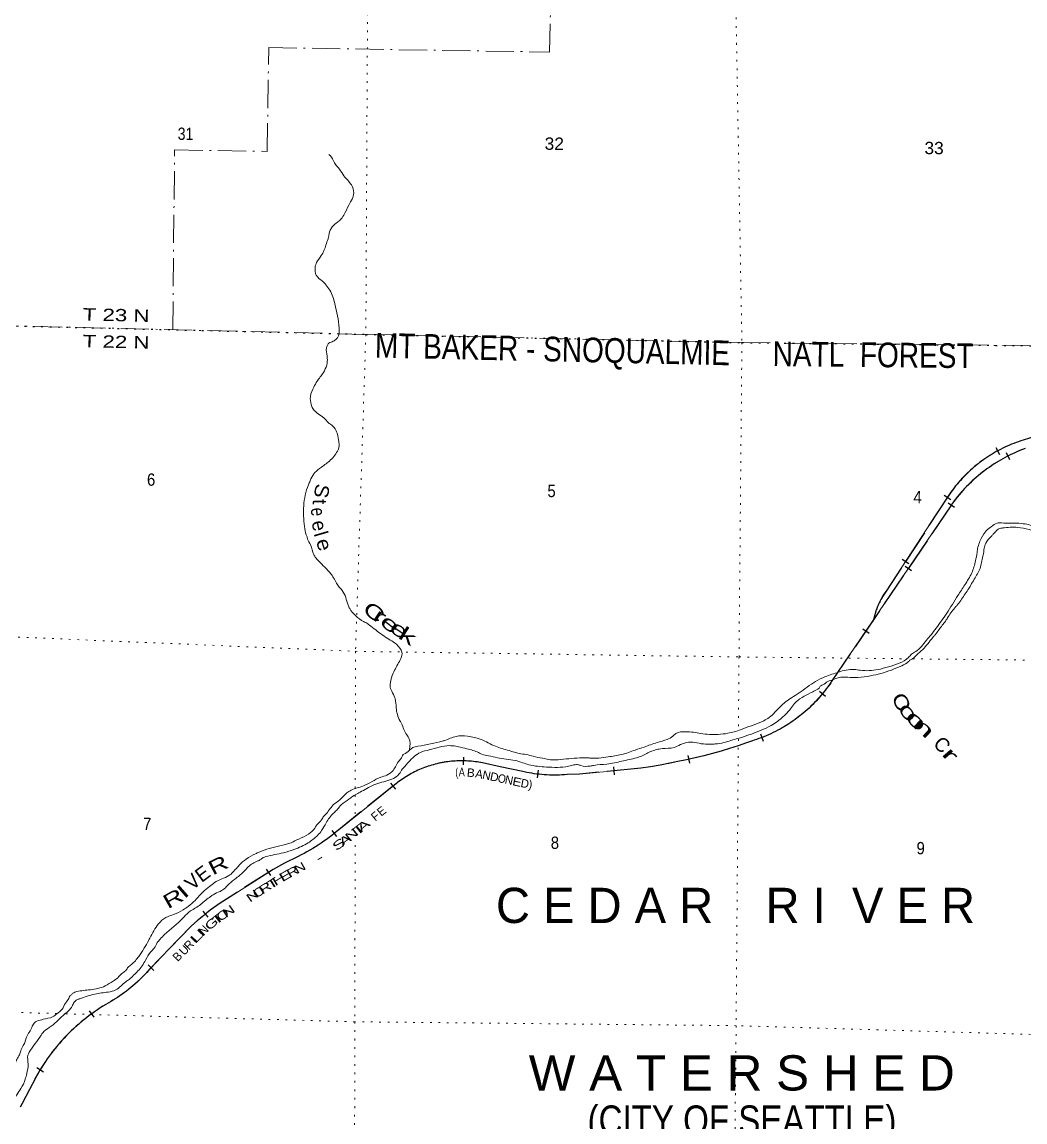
# Model space of a CAD drawing. Header units: feet. Extents: x -252966 to 4, y -183309 to 1368.
# Drawn here: x -209293 to -195060, y -36854 to -21243 of the extents above; entities that cross this region are included whole.
import ezdxf
from ezdxf.enums import TextEntityAlignment as Align

# ---------------------------------------------------------------- set-up
doc = ezdxf.new("R2010")
doc.units = ezdxf.units.FT
doc.header["$LTSCALE"] = 80
for name, pattern in [('DOT_DASHED', [7.7, 5, -1.2, 0.3, -1.2]), ('DOTTED', [1.5, 0.3, -1.2]), ('LONG_DASHED', [7.5, 6, -1.5])]:
    doc.linetypes.add(name, pattern=pattern)
for name, color, linetype, lineweight in [('34', 7, 'Continuous', 13), ('39', 7, 'Continuous', 13), ('41', 7, 'Continuous', 13), ('44', 7, 'DOT_DASHED', 13), ('6', 7, 'DOTTED', 25), ('63', 7, 'Continuous', 25), ('7', 7, 'DOTTED', 13)]:
    doc.layers.add(name, color=color, linetype=linetype, lineweight=lineweight)

msp = doc.modelspace()

# ---------------------------------------------------------------- linework, layer by layer
at = {"layer": '34'}
for p, q in [((-193767.89, -26746.83), (-195088.63, -27177.14)), ((-196161.63, -27988.18), (-197029.52, -29318.41)), ((-196114.24, -28108.63), (-197816.87, -30618.74)), ((-206893.56, -34075.8), (-207477.19, -34678.36))]:
    msp.add_line(p, q, dxfattribs=at)
for points in [[(-202186.07, -31880.05), (-202507.72, -31810.26), (-202758.41, -31757.38)], [(-200511.05, -31831.5), (-201381.26, -31917.38), (-201558.94, -31922.83)], [(-204015.95, -32076.61), (-204799.15, -32706.79), (-204836.87, -32736.18)], [(-205374.79, -33083.03), (-205570.64, -33181.68), (-205730.5, -33268.94), (-206495.23, -33756.57)], [(-209109.45, -36240.94), (-209186.19, -36391.16), (-209293.1, -36592.36)]]:
    msp.add_lwpolyline(points, dxfattribs=at)
for centre, radius, start, end in [((-194503.45, -29066.63), 1978.03, 107.20781, 146.96069), ((-194306.76, -29365.72), 2201.66, 110.01306, 145.18153), ((-196202.39, -29928.16), 1027.59, 143.6026, 168.47979), ((-199546.71, -29447.79), 2088.89, 287.23338, 325.90567), ((-201401.84, -24647.81), 7231.45, 281.29409, 290.00575), ((-203055.9, -33222), 1494.53, 78.5185, 129.96913), ((-201631.12, -23910.56), 7999.74, 278.04864, 281.87039), ((-201734.45, -29877.59), 2052.76, 257.29049, 274.90467), ((-206548.79, -30671.76), 2681.88, 295.96051, 309.66722), ((-204589.01, -36543.24), 3376.27, 124.37396, 133.04488), ((-209167.47, -33226.91), 2227.94, 298.51766, 319.34717), ((-206700.77, -37527.06), 2730.54, 120.9187, 151.89985)]:
    msp.add_arc(centre, radius, start, end, dxfattribs=at)
at = {"layer": '39'}
for points in [[(-204937.62, -23124.84), (-204919.63, -23139.12), (-204860.18, -23240.49), (-204788.55, -23331.9), (-204725.01, -23427.26), (-204619.49, -23555.27), (-204586.31, -23668.5), (-204609.28, -23757.02), (-204637.94, -23807.17), (-204705.68, -23947.71), (-204750.66, -24021.91), (-204785.24, -24059.91), (-204833.91, -24097.77), (-204905.07, -24171.73), (-204919.39, -24195.8), (-204944.52, -24300.43), (-204950.74, -24320.54), (-204979.75, -24409), (-205045.56, -24557.63), (-205112.93, -24657.84), (-205133.74, -24730.24), (-205132.21, -24782.69), (-205122.56, -24827.14), (-205096.74, -24865.69), (-205004.85, -24943.16), (-204980.97, -24973.63), (-204925.3, -25048.75), (-204854.62, -25242.99), (-204791.41, -25590.42), (-204816.84, -25727.31), (-204841.23, -25751.29), (-204891.84, -25781.07), (-204905.98, -25786.99), (-204940.36, -25802.81), (-204964.85, -25838.88), (-204975.41, -25891.22), (-204960.44, -26014.36), (-204969.4, -26111.08), (-205016.71, -26219.54), (-205106.43, -26341.72), (-205151.49, -26423.99), (-205201.04, -26556.63), (-205190.03, -26671.67), (-205182.24, -26699.98), (-205146.51, -26754.75), (-204992.64, -26879.17), (-204934.82, -26940.2), (-204916.81, -26952.46), (-204835.14, -27045.97), (-204817.45, -27092.52), (-204798.29, -27197.55), (-204792.82, -27258.1), (-204827.94, -27354.57), (-204947.97, -27488.58), (-205073.67, -27582.21), (-205152.87, -27656.1), (-205204.12, -27754.44), (-205228.82, -27812.69), (-205295.99, -28108.51), (-205284.62, -28401.02), (-205259.57, -28522.24), (-205251.69, -28540.46), (-205240, -28582.91), (-205198.46, -28661.94), (-205151.45, -28803.53), (-205123.66, -28846.13), (-204952.18, -29025.16), (-204860.72, -29149.01), (-204791.31, -29262.58), (-204749.48, -29311.36), (-204664.83, -29517.82), (-204643.15, -29568.43), (-204555.53, -29672.08), (-204447.55, -29751.72), (-204385.44, -29784.55), (-204363.45, -29800.89), (-204183.54, -29939.66), (-204087.49, -30003.06), (-204005.4, -30052.21), (-203913.79, -30159.92), (-203901.97, -30188.26), (-203902.36, -30230.61), (-203937.39, -30317), (-204025.53, -30485.58), (-204065, -30616.3), (-204069.44, -30660.62), (-204046.03, -30741.5), (-204002.6, -30834.66), (-203990.92, -30877.11), (-203980.02, -31004.26), (-203964.55, -31072.96), (-203929.16, -31164.03), (-203919.24, -31180.25), (-203844.24, -31342.27), (-203802.55, -31405.16), (-203793.72, -31567.68)], [(-194271.48, -28851.66), (-194365.56, -28745.12), (-194419.56, -28706.31), (-194517.75, -28657.01), (-194555.74, -28628.43), (-194623.27, -28529), (-194651.23, -28504.54), (-194751.4, -28451.19), (-194914.01, -28401.31), (-195109.06, -28359.85), (-195257.87, -28355.81), (-195392.73, -28352.55), (-195457.19, -28356), (-195538.18, -28405.67), (-195607.16, -28461.5), (-195621.4, -28477.5), (-195699.13, -28609.88), (-195728.11, -28694.31), (-195740.91, -28772.84), (-195762.13, -28889.6), (-195816.07, -29060.52), (-195914.29, -29231.03), (-196012.33, -29381.37), (-196171.71, -29633.99), (-196323.08, -29846.97), (-196392.58, -29941.95), (-196459.77, -30018.4), (-196611.63, -30176.45), (-196644.01, -30194.3), (-196692.02, -30236.75), (-196713.08, -30260.21), (-196997.82, -30394.28), (-197146.08, -30433.66), (-197397.29, -30443.5), (-197483.77, -30432.62), (-197596.58, -30439.66), (-197707.6, -30470.9), (-197893.41, -30533.73), (-198032.95, -30601.01), (-198263.99, -30764.25), (-198375.37, -30833.81), (-198531.56, -30959.42), (-198690.03, -31113.25), (-198764.95, -31158.94), (-198904.42, -31218.16), (-199051.86, -31269.24), (-199096.32, -31286.98), (-199275.98, -31337.76), (-199415.03, -31352.62), (-199660.54, -31340.29), (-199765.08, -31323.2), (-199881.79, -31316.08), (-200012.86, -31339.07), (-200059.54, -31378.98), (-200138.49, -31424.63), (-200280.1, -31468.61), (-200465.65, -31532.55), (-200590.55, -31575.18), (-200785.15, -31640.04), (-200975.12, -31672.48), (-201236.19, -31688.82), (-201254.29, -31686.64), (-201419.4, -31689.16), (-201568.51, -31701.91), (-201721.65, -31716.64), (-201908.67, -31692.74), (-202040.82, -31663.21), (-202133.49, -31640.04), (-202240.22, -31623.16), (-202302.48, -31606.45), (-202406.86, -31575.18), (-202599.58, -31512.98), (-202804.02, -31414.31), (-202868.29, -31397.59), (-202972.81, -31378.49), (-203131.89, -31381.06), (-203297.53, -31440.04), (-203317.71, -31445.9), (-203676.78, -31521.26), (-203747.43, -31540.78), (-203840.75, -31616.55), (-203883.25, -31640.36), (-203916, -31698.54), (-203937.35, -31722.89), (-204028.28, -31864.88), (-204115.48, -31932.65), (-204202.33, -31962.1), (-204449.1, -32084.86), (-204622.81, -32145.79), (-204681.55, -32183.56), (-204785.15, -32283.44), (-204876.42, -32355.2), (-204990.47, -32495.31), (-205008.75, -32513.29), (-205041.45, -32565.43), (-205114.66, -32643.4), (-205137.17, -32683.53)], [(-194271.48, -28851.66), (-194490.47, -28754.05), (-194548.57, -28723.27), (-194656.38, -28625.49), (-194722.38, -28578.5), (-194888.63, -28486.23), (-195003.02, -28446.87), (-195165.81, -28415.13), (-195272.51, -28414.15), (-195375.27, -28423.29), (-195390.63, -28425.69), (-195441.59, -28441.91), (-195476.34, -28472.03), (-195511.09, -28511.41), (-195539.46, -28542.78), (-195616.88, -28640.88), (-195639.68, -28711.25), (-195654.69, -28809.93), (-195658.86, -28826.02), (-195698.71, -28997.06), (-195780.67, -29151.59), (-195829.76, -29233.82), (-195840.06, -29252.74), (-195858.41, -29283.97), (-195960.49, -29436.29), (-196011.48, -29506.4), (-196041.61, -29540), (-196150.04, -29684.61), (-196166.41, -29712.69), (-196258.22, -29835.38), (-196339.3, -29944.27), (-196369.42, -29979.02), (-196512.74, -30151.14), (-196627.15, -30255.28), (-196643.37, -30271.5), (-196685.21, -30294.75), (-196712.87, -30320.15), (-196808.8, -30378.31), (-196954.33, -30439.49), (-197105.78, -30488.52), (-197253.06, -30521.45), (-197432.47, -30546.02), (-197539.17, -30545.04), (-197674.03, -30541.79), (-197746.67, -30559.27), (-197837.6, -30594.74), (-197859.82, -30602.6), (-197928.72, -30650.37), (-197959.03, -30662.19), (-197969.26, -30680.24), (-198038.2, -30732.04), (-198104.95, -30765.71), (-198224.33, -30829.15), (-198329.83, -30916.91), (-198386.89, -30991), (-198490.6, -31100.96), (-198662.91, -31228.44), (-198701.35, -31248.25), (-198978.22, -31360.66), (-199099.38, -31399.88), (-199133.7, -31409.65), (-199333.56, -31468.31), (-199454.56, -31489.38), (-199519, -31490.81), (-199593.5, -31492.14), (-199834.84, -31463.72), (-199947.91, -31498.98), (-200040.89, -31538.46), (-200206.14, -31555.09), (-200373.64, -31597.92), (-200521.27, -31669.16), (-200571.75, -31684.83), (-200781.59, -31733.32), (-200993.66, -31774.41), (-201178.99, -31792.95), (-201229.96, -31802.22), (-201364.01, -31794.53), (-201380.06, -31788.33), (-201442.43, -31783.73), (-201539.26, -31805.02), (-201694.44, -31821.75), (-201850.85, -31816.12), (-202101.05, -31783.68), (-202189.09, -31755.88), (-202295.51, -31723.48), (-202422.19, -31706.18), (-202670.97, -31658.58), (-202769.83, -31634.43), (-202813.91, -31611.85), (-202978.5, -31557.91), (-203099.03, -31528.57), (-203139.22, -31520.14), (-203227.74, -31513.28), (-203514.19, -31573.16), (-203637.33, -31608.33), (-203724.42, -31664), (-203811.81, -31751.92)], [(-203811.81, -31751.92), (-203821.52, -31759.96), (-203844.37, -31789.94), (-203897.24, -31845.92), (-203940.15, -31914.09), (-203976.73, -31950.05), (-204071.81, -31999.59), (-204299.91, -32069.23), (-204374.04, -32106.3), (-204473.97, -32161.27), (-204617.69, -32244.64), (-204627.83, -32252.62), (-204734.28, -32327.54), (-204778.3, -32369.24), (-204826.76, -32428.25), (-204871.45, -32470.19), (-204977.42, -32608.36), (-205040.84, -32716.67), (-205099.88, -32786.71), (-205233.74, -32892.36), (-205328.85, -32943.92), (-205433.94, -32987.32), (-205583.35, -33032.33), (-205833.52, -33088.52), (-205869.89, -33102.3), (-205910.41, -33130.16), (-205946.84, -33149.99), (-206019.63, -33183.61), (-206137.4, -33291.42), (-206252.86, -33392.05), (-206354.53, -33474.96), (-206407.38, -33528.92), (-206482.36, -33580.66), (-206581.82, -33628.35), (-206617.93, -33654.03), (-206684.83, -33703.83), (-206759.92, -33767.67), (-206899.69, -33859.16), (-206993.06, -33940.98), (-207011.37, -33960.98), (-207269.21, -34192.53), (-207332.23, -34258.5), (-207372.97, -34308.54), (-207417.99, -34386.78), (-207468.84, -34442.77), (-207538.34, -34555.06), (-207648.47, -34710.88), (-207708.7, -34771.12), (-207773.57, -34831.35), (-207819.91, -34863.79), (-207963.07, -34980.7), (-208070.05, -35009.97), (-208259.57, -35038.48), (-208475.61, -35105.06), (-208487.73, -35108.98), (-208550.55, -35152.77), (-208583.3, -35210.95), (-208626.84, -35271.44), (-208668.54, -35306.19), (-208707.93, -35340.94), (-208906.24, -35514.51), (-208999.54, -35588.26), (-209019.97, -35620.34), (-209191.36, -35864.79), (-209209.85, -35904.95), (-209205, -36032.04), (-209226.38, -36166.95), (-209247.26, -36247.42), (-209308.88, -36377.94), (-209368.08, -36466.12), (-209411.14, -36550.42), (-209429.52, -36578.49), (-209515.76, -36775.1), (-209636.23, -36923.37), (-209687.2, -36974.34), (-209705.73, -37002.14), (-209733.53, -37039.2), (-209779.87, -37104.07), (-209816.93, -37164.31), (-209895.7, -37280.14), (-209997.64, -37377.45), (-210085.67, -37465.48), (-210113.47, -37488.65), (-210132.01, -37507.18), (-210192.24, -37567.42), (-210261.75, -37641.55), (-210359.05, -37724.96), (-210609.26, -37873.23), (-210729.73, -37933.46), (-210918.65, -38016.76), (-211058.01, -38063.88), (-211203.56, -38127.07), (-211294.71, -38186.74), (-211611.07, -38431.87), (-211626.9, -38445.26), (-211651.61, -38461.75), (-211726.43, -38497.36)], [(-205137.17, -32683.53), (-205228.57, -32769.4), (-205366.12, -32838.72), (-205473.31, -32890.17), (-205632.76, -32933.07), (-205929.57, -33025.13), (-205978.09, -33046.86), (-206111.67, -33122.27), (-206209.11, -33208.09), (-206266.06, -33270.08), (-206276.22, -33280.07), (-206300.66, -33310.09), (-206357.45, -33355.95), (-206559.2, -33454.37), (-206631.09, -33511.12), (-206724.01, -33586.51), (-206833.86, -33708.52), (-206933.31, -33794.32), (-207004.22, -33842.06), (-207143.76, -33909.35), (-207230.63, -33940.82), (-207250.86, -33950.71), (-207354.39, -34042.53), (-207479.06, -34243.04), (-207495.47, -34275.16), (-207636.51, -34503.75), (-207738.24, -34617.76), (-207786.93, -34657.65), (-207815.5, -34699.73), (-207862.14, -34735.6), (-207935.31, -34809.54), (-208000.16, -34855.33), (-208111.52, -34922.87), (-208323.43, -34977.39), (-208512.93, -35003.89), (-208569.52, -35027.57), (-208599.98, -35055.52), (-208615.84, -35066.99), (-208630.59, -35099.61), (-208675.5, -35165.74), (-208724.14, -35252.91), (-208798.28, -35317.77), (-208858.52, -35361.69), (-208993.73, -35396.74), (-209013.92, -35402.61), (-209100.79, -35434.08), (-209139.45, -35478.09), (-209170.32, -35550.4), (-209200.93, -35594.48), (-209246.27, -35707), (-209247.71, -35713.92), (-209256.63, -35739.17), (-209275.51, -35767.2), (-209311.96, -35843.52), (-209330.61, -35899.81), (-209365.45, -35966.04), (-209381.85, -35998.15), (-209412.67, -36064.42), (-209450.31, -36215.32), (-209491.64, -36329.88), (-209516.57, -36412.33), (-209639.68, -36661.26), (-209741.85, -36823.66), (-209823.41, -36933.82), (-209997.64, -37178.21), (-210173.71, -37354.28), (-210261.75, -37433.05), (-210372.95, -37534.98), (-210465.62, -37599.85), (-210516.59, -37623.02), (-210576.82, -37669.36), (-210618.52, -37734.22), (-210905, -37847.49), (-211074.59, -37898.37), (-211309.24, -38017.21), (-211532.02, -38158.35), (-211663.96, -38274.1), (-211899.34, -38471.58), (-212035.36, -38593.34), (-212120.38, -38642.98), (-212288.6, -38762.43), (-212412.37, -38866.15), (-212465.39, -38938.26), (-212514.16, -38986.21), (-212534.46, -39004.18), (-212855.23, -39291.62), (-212956.86, -39395.55), (-213163.65, -39548.93), (-213262.74, -39596.42), (-213353.52, -39615.75), (-213492.32, -39602.38), (-213592.88, -39591.38), (-213760.1, -39603.96), (-213858.91, -39621.2), (-214002.13, -39650.14), (-214095.11, -39689.62), (-214161.65, -39701.11)]]:
    msp.add_spline(points, degree=3, dxfattribs=at)
at = {"layer": '44'}
for points in [[(-207153.44, -25610.52), (-207128.03, -23058.33), (-205814.38, -23080.17), (-205792.5, -21606.43), (-201807.35, -21670.4), (-201779.48, -20435.61), (-191342.05, -20523.47), (-191327.79, -21234.69), (-188649.72, -21226.55), (-188671.49, -25896.09)], [(-210978.16, -44868.61), (-210869.92, -40582.88), (-210824.23, -35259.41), (-210784.87, -29912.96), (-210746.11, -25525.28), (-209739.67, -25548.62), (-204413.61, -25676.09), (-199077.39, -25793.57), (-193965.93, -25848.51), (-188671.58, -25905.09), (-186691.98, -25938.42)]]:
    msp.add_lwpolyline(points, dxfattribs=at)
at = {"layer": '6'}
msp.add_lwpolyline([(-217803.64, -25371), (-216036.06, -25412.25), (-215047.72, -25433.41), (-210746.11, -25525.28), (-209739.67, -25548.62), (-204413.61, -25676.09), (-199077.39, -25793.57), (-193965.93, -25848.51)], dxfattribs=at)
at = {"layer": '63'}
for p, q in [((-195473.44, -27281.71), (-195420.74, -27378.96)), ((-195328.52, -27352.31), (-195279.61, -27451.52)), ((-196207.04, -27959.87), (-196114.4, -28020.31)), ((-196149.87, -28066.19), (-196060.1, -28130.81)), ((-196802.52, -28867.8), (-196709.89, -28928.24)), ((-196762.53, -28964.42), (-196671, -29026.52)), ((-197362.26, -29853.23), (-197270.72, -29915.32)), ((-197978.1, -30740.59), (-197893.01, -30811.25)), ((-198814.78, -31347.07), (-198773.93, -31449.86)), ((-203029.21, -31674.28), (-203030.91, -31784.88)), ((-199847.08, -31652.82), (-199822.31, -31760.62)), ((-200898.68, -31816), (-200887.82, -31926.07)), ((-201969.79, -31860.3), (-201982.01, -31970.23)), ((-204064.64, -32043.77), (-203995.3, -32129.95)), ((-204898.36, -32717.47), (-204829.52, -32804.05)), ((-205827.52, -33264.26), (-205768.05, -33357.52)), ((-206725.11, -33859.94), (-206656.34, -33946.58)), ((-207503.92, -34625.31), (-207424.47, -34702.26)), ((-208338.05, -35275.37), (-208272.2, -35364.25)), ((-209084.05, -36082.79), (-208990.02, -36141.04))]:
    msp.add_line(p, q, dxfattribs=at)
at = {"layer": '63', "linetype": 'LONG_DASHED'}
for points in [[(-193767.54, -26747.88), (-195088.29, -27178.19), (-195121.29, -27188.62), (-195153.85, -27199.74), (-195186.25, -27211.43), (-195218.71, -27223.55), (-195250.75, -27236.37), (-195282.42, -27249.7), (-195314.18, -27263.47), (-195345.5, -27277.92), (-195376.46, -27292.89), (-195407.43, -27308.49), (-195437.86, -27324.54), (-195468.16, -27340.96), (-195498.22, -27358.13), (-195527.74, -27375.75), (-195557.09, -27393.96), (-195586.12, -27412.47), (-195614.93, -27431.73), (-195643.23, -27451.26), (-195671.3, -27471.54), (-195698.88, -27492.09), (-195726.28, -27513.2), (-195753.13, -27534.76), (-195779.62, -27556.83), (-195805.8, -27579.21), (-195831.56, -27602.3), (-195857, -27625.71), (-195881.9, -27649.56), (-195906.49, -27673.73), (-195930.47, -27698.54), (-195954.15, -27723.67)], [(-195059.87, -27298.06), (-195095.97, -27311.44), (-195131.57, -27325.58), (-195166.95, -27340.34), (-195202.38, -27355.59), (-195237.3, -27371.58), (-195271.79, -27388.13), (-195306.34, -27405.17), (-195340.38, -27422.95), (-195373.98, -27441.28), (-195407.56, -27460.3), (-195440.52, -27479.8), (-195473.31, -27499.71), (-195505.8, -27520.44), (-195537.66, -27541.65), (-195569.29, -27563.47), (-195600.57, -27585.64), (-195631.53, -27608.62), (-195661.95, -27631.88), (-195692.05, -27655.96), (-195721.59, -27680.3), (-195750.9, -27705.27), (-195779.58, -27730.7), (-195807.83, -27756.68), (-195835.71, -27783), (-195863.09, -27810.06), (-195890.11, -27837.47), (-195916.49, -27865.35), (-195942.52, -27893.56), (-195967.82, -27922.44), (-195992.78, -27951.68), (-196017.17, -27981.17), (-196041.12, -28011.21), (-196064.44, -28041.72), (-196087.33, -28072.77), (-196109.71, -28103.87), (-196113.32, -28109.25), (-197202.56, -29715.05)], [(-196160.7, -27988.79), (-197028.61, -29319.04), (-197039.21, -29333.59), (-197049.39, -29348.26), (-197059.33, -29363.13), (-197069.17, -29378.21), (-197078.6, -29393.43), (-197087.74, -29408.76), (-197096.77, -29424.3), (-197105.4, -29439.99), (-197113.73, -29455.78), (-197121.87, -29471.84), (-197129.64, -29487.93), (-197137.25, -29504.12), (-197144.52, -29520.56), (-197151.43, -29537.02), (-197158.09, -29553.67), (-197164.52, -29570.35), (-197170.63, -29587.28), (-197176.44, -29604.16), (-197181.92, -29621.28), (-197187.12, -29638.38), (-197192.06, -29655.64), (-197196.65, -29672.92), (-197200.92, -29690.3), (-197204.96, -29707.73), (-197208.2, -29723.17)], [(-197202.56, -29715.05), (-197815.96, -30619.36), (-197836.62, -30649.54), (-197857.88, -30679.07), (-197879.65, -30708.24), (-197901.88, -30737.35), (-197924.69, -30765.83), (-197947.9, -30793.78), (-197971.57, -30821.67), (-197995.82, -30848.92), (-198020.47, -30875.65), (-198045.77, -30902.19), (-198071.34, -30928.03), (-198097.25, -30953.65), (-198123.87, -30978.79), (-198150.76, -31003.24), (-198178.17, -31027.33), (-198205.82, -31051.02), (-198234.15, -31074.24), (-198262.6, -31096.87), (-198291.75, -31119.05), (-198320.99, -31140.64), (-198350.77, -31161.88), (-198380.82, -31182.42), (-198411.28, -31202.43), (-198441.96, -31222.04), (-198473.23, -31241), (-198504.72, -31259.56), (-198536.49, -31277.43), (-198568.5, -31294.88), (-198600.97, -31311.52), (-198633.65, -31327.75)], [(-198633.65, -31327.75), (-198666.46, -31343.4), (-198699.67, -31358.53), (-198733.16, -31372.96), (-198767.04, -31386.87), (-198800.88, -31400.3), (-198835.17, -31412.93), (-198869.57, -31424.98), (-198904.2, -31436.62), (-198927.49, -31443.96), (-199011.83, -31474.34), (-199131.28, -31515.16), (-199252, -31553.29), (-199372.28, -31589.85), (-199493.72, -31624.43), (-199616.41, -31656.3), (-199738.69, -31686.62), (-199861.39, -31714.82), (-199985.37, -31740.31), (-200098.13, -31762.91), (-200235.08, -31788.75), (-200372.37, -31812.2), (-200510.91, -31832.6), (-201381.18, -31918.48), (-201558.87, -31923.93), (-201594.67, -31926.8), (-201630.36, -31928.83), (-201666.11, -31930.25), (-201702.1, -31931.27), (-201737.95, -31931.47), (-201773.64, -31931.02), (-201809.58, -31930.19), (-201845.4, -31928.52), (-201881.04, -31926.22), (-201916.96, -31923.33), (-201952.51, -31919.78), (-201988.1, -31915.83), (-202023.76, -31911.05), (-202059.07, -31905.63), (-202094.42, -31899.6), (-202129.61, -31893.13), (-202164.86, -31885.85), (-202186.3, -31881.13), (-202507.95, -31811.34), (-202758.62, -31758.46), (-202784.27, -31753.41), (-202809.87, -31748.97), (-202835.59, -31744.96), (-202861.49, -31741.23), (-202887.38, -31738.1), (-202913.2, -31735.45), (-202939.23, -31733.05), (-202965.23, -31731.28), (-202991.18, -31729.97), (-203017.36, -31729.07), (-203043.34, -31728.67), (-203069.38, -31728.57), (-203095.53, -31729.04), (-203121.48, -31730.02), (-203147.53, -31731.43), (-203173.48, -31733.17), (-203199.56, -31735.5), (-203225.4, -31738.18), (-203251.36, -31741.44), (-203277.08, -31745.05), (-203302.9, -31749.1), (-203328.51, -31753.66), (-203354.07, -31758.67), (-203379.54, -31764.01), (-203404.98, -31769.97), (-203430.33, -31776.25), (-203455.48, -31783.03), (-203480.54, -31790.13), (-203505.43, -31797.87), (-203530.24, -31805.95), (-203554.8, -31814.36), (-203579.31, -31823.26), (-203603.62, -31832.64), (-203627.88, -31842.5), (-203651.87, -31852.55), (-203675.68, -31863.26), (-203699.26, -31874.33), (-203722.76, -31885.71), (-203745.87, -31897.47), (-203768.95, -31909.85), (-203791.78, -31922.43), (-203814.26, -31935.54), (-203836.61, -31948.83), (-203858.79, -31962.76), (-203880.57, -31976.93), (-203902.11, -31991.46), (-203923.59, -32006.45), (-203944.55, -32021.85), (-203965.4, -32037.43), (-203985.89, -32053.54), (-204006.3, -32069.97), (-204015.25, -32077.47), (-204798.46, -32707.66), (-204836.18, -32737.04), (-204861.61, -32758.01), (-204898.4, -32787.26)], [(-204898.4, -32787.26), (-204935.65, -32815.54), (-204973.15, -32843.35), (-205011.47, -32870.67), (-205049.91, -32897.14), (-205088.94, -32923.01), (-205128.68, -32948.03), (-205168.42, -32972.44), (-205208.75, -32996.26), (-205249.78, -33019.22), (-205290.82, -33041.59), (-205332.21, -33063.23), (-205374.29, -33084.02), (-205570.12, -33182.66), (-205729.94, -33269.89), (-206494.62, -33757.49), (-206527.1, -33779.85), (-206575.07, -33814.02), (-206622.37, -33849.43), (-206668.96, -33885.09), (-206715.1, -33921.72), (-206760.58, -33959.58), (-206805.33, -33997.69), (-206849.41, -34036.54), (-206892.79, -34076.59), (-207476.37, -34679.11), (-207497.58, -34703.44), (-207523.53, -34732.26), (-207550.09, -34760.89), (-207577.06, -34788.75), (-207604.64, -34816.42), (-207632.66, -34843.3), (-207661.07, -34869.9), (-207689.8, -34895.93), (-207719.26, -34921.56), (-207749.14, -34946.42), (-207779.22, -34970.88), (-207810.01, -34994.98), (-207840.94, -35018.38), (-207872.38, -35041.29), (-207904.43, -35063.53), (-207936.51, -35085.27), (-207969.09, -35106.53), (-208002.31, -35127.11), (-208035.53, -35147.19), (-208069.08, -35166.69), (-208103.22, -35185.5), (-208144.04, -35210.27), (-208184.08, -35235.84), (-208223.71, -35262.12), (-208263.29, -35289), (-208302.07, -35316.67), (-208340.2, -35344.93), (-208378.27, -35373.77), (-208415.55, -35403.42), (-208452.18, -35433.63), (-208488.62, -35464.69), (-208524.18, -35496.16), (-208559.45, -35528.1), (-208594.16, -35560.99), (-208627.99, -35594.28), (-208661.39, -35628.29), (-208694.27, -35662.63), (-208726.6, -35697.89), (-208758.18, -35733.35), (-208789.19, -35769.74), (-208819.46, -35806.32), (-208849.31, -35843.6), (-208878.27, -35881.31), (-208906.57, -35919.58), (-208934.35, -35958.18), (-208961.35, -35997.57), (-208987.83, -36037.29), (-209013.42, -36077.43), (-209038.49, -36117.9), (-209062.54, -36159.02), (-209086.07, -36200.48), (-209108.47, -36241.46), (-209185.21, -36391.67), (-209292.11, -36592.86), (-209317.69, -36645.4)]]:
    msp.add_lwpolyline(points, dxfattribs=at)
at = {"layer": '63'}
msp.add_lwpolyline([(-195954.15, -27723.67), (-195977.33, -27749.07), (-196000.14, -27774.96), (-196022.41, -27801.31), (-196044.31, -27828.17), (-196065.77, -27855.1), (-196086.61, -27882.66), (-196106.97, -27910.49), (-196127.02, -27938.64), (-196146.39, -27966.99), (-196160.71, -27988.79)], dxfattribs=at)
at = {"layer": '7'}
for p, q in [((-204559.86, -30174.27), (-204563.79, -32121.36)), ((-199118.61, -30254.4), (-199126.65, -31291.97)), ((-199118.61, -30254.4), (-196738.94, -30280)), ((-196652.61, -30280.93), (-194053.6, -30308.9)), ((-199127.66, -31421.7), (-199159.18, -35487.01)), ((-204563.98, -32216.35), (-204564.69, -32568.5)), ((-204565.41, -32927.3), (-204570.46, -35431.35)), ((-208798.21, -35315.11), (-210824.23, -35259.41)), ((-204570.46, -35431.35), (-208675.45, -35318.49))]:
    msp.add_line(p, q, dxfattribs=at)
for points in [[(-204285.34, 920.7), (-204298.88, -4471.57), (-204340.09, -9772.73), (-204323, -15083.57), (-204386.53, -20403.61), (-204413.61, -25676.09), (-204559.86, -30174.27)], [(-198967.5, -9876.43), (-199018.49, -15147.25), (-199172.57, -20461.49), (-199077.39, -25793.57), (-199118.61, -30254.4)], [(-210784.87, -29912.96), (-204559.86, -30174.27), (-199118.61, -30254.4)], [(-204570.46, -35431.35), (-204578.95, -40678.36), (-204640.26, -44926.79)], [(-186772.87, -35738.42), (-188784.58, -35707.14), (-194022.6, -35638.95), (-199159.18, -35487.01), (-204570.46, -35431.35)], [(-199159.18, -35487.01), (-199216, -40735.59), (-199279.17, -44974.61)]]:
    msp.add_lwpolyline(points, dxfattribs=at)

# ---------------------------------------------------------------- texts
at = {"layer": '41'}
for s, rotation, width, p in [('S', 259.744, 1.1, (-205119.83, -27785.95)), ('e', 274.638, 0.8, (-205195.24, -28143.62)), ('e', 287.715, 1.15, (-205124.77, -28608.32)), ('C', 321.579, 1.55, (-204476.56, -29602.55)), ('r', 326.608, 1.75, (-204333.46, -29714.26)), ('e', 322.376, 1.75, (-204231.81, -29783.32)), ('e', 325.614, 1.65, (-204096.39, -29877.72)), ('k', 327.263, 1.75, (-203971.24, -29976.6)), ('C', 297.762, 1.3, (-196963.55, -30827.48)), ('o', 307.798, 1.75, (-196873.25, -30993.19)), ('o', 314.621, 2, (-196775.09, -31119.43)), ('n', 317.038, 2.05, (-196675.03, -31224.01)), ('r', 310.883, 2.1, (-196254.63, -31633.8)), ('R', 26.796, 1.4, (-206585.36, -33357.26)), ('R', 29.384, 1.45, (-207222, -33836.25)), ('I', 40.972, 1.65, (-206992.25, -33697.51))]:
    msp.add_text(s, height=200, rotation=rotation, dxfattribs=dict(at, width=width)).set_placement(p)
for s, rotation, p in [('t', 270.116, (-205167.97, -28015.69)), ('e', 282.579, (-205186.4, -28339.43)), ('l', 286.253, (-205155.41, -28506.38)), ('C', 314.886, (-196375.4, -31501.15)), ('E', 36.43, (-206744.36, -33463.07)), ('V', 43.825, (-206869.35, -33577.3))]:
    msp.add_text(s, height=200, rotation=rotation, dxfattribs=at).set_placement(p)
at = {"layer": '44', "width": 0.85}
for s, rotation, p in [('MT BAKER - SNOQUALMIE', 358.739, (-204288.23, -26004.75)), ('NATL  FOREST', 359.384, (-198643, -26125.61))]:
    msp.add_text(s, height=350, rotation=rotation, dxfattribs=at).set_placement(p)
at = {"layer": '44'}
msp.add_text('C E D A R    R I  V E R', height=500, dxfattribs=at).set_placement((-199168.26, -34030.25), align=Align.CENTER)
for s, height, width, p in [('W A T E R S H E D', 500, 1.05, (-199079.4, -36407.07)), ('(CITY OF SEATTLE)', 413.1, 0.85, (-199076.43, -37031.89))]:
    msp.add_text(s, height=height, dxfattribs=dict(at, width=width)).set_placement(p, align=Align.CENTER)
at = {"layer": '6', "width": 1.35}
for s, p in [('T 23 N', (-208433.29, -25478.13)), ('T 22 N', (-208433.42, -25857.23))]:
    msp.add_text(s, height=175, rotation=358.629, dxfattribs=at).set_placement(p)
at = {"layer": '63'}
for s, rotation, width, p in [('(', 2.823, 0.8, (-203142.55, -31951.59)), ('A', 359.147, 0.8, (-203095.95, -31946.19)), ('B', 354.219, 1.05, (-202985.59, -31950.53)), ('D', 348.083, 1.05, (-202661.21, -32003.85)), ('O', 347.757, 0.9, (-202550.16, -32027.3)), ('E', 347.748, 1.2, (-202343.09, -32072.23))]:
    msp.add_text(s, height=120, rotation=rotation, dxfattribs=dict(at, width=width)).set_placement(p)
for s, rotation, p in [('A', 349.43, (-202868.96, -31962.42)), ('N', 348.089, (-202768.56, -31981.21)), ('N', 347.757, (-202450.32, -32048.96)), ('D', 348.994, (-202224.79, -32097.92)), (')', 350.926, (-202113.38, -32119.55))]:
    msp.add_text(s, height=120, rotation=rotation, dxfattribs=at).set_placement(p)
for s, rotation, p in [('F', 38.821, (-204242.6, -32560.66)), ('E', 38.821, (-204154.5, -32489.32)), ('N', 43.391, (-206674.95, -34176.26)), ('U', 45.915, (-206951.13, -34456.95)), ('R', 45.915, (-206881.75, -34380.93)), ('B', 45.915, (-207045.37, -34547.54))]:
    msp.add_text(s, height=120, rotation=rotation, dxfattribs=at).set_placement(p, align=Align.CENTER)
for s, rotation, width, p in [('T', 37.821, 1.95, (-204477.85, -32748.88)), ('A', 38.821, 1.7, (-204410.17, -32695.74)), ('N', 38.821, 1.6, (-204577.28, -32823.81)), ('S', 37.206, 1.75, (-204761.24, -32959.34)), ('A', 35.821, 1.6, (-204675.44, -32902.45)), ('-', 30.567, 1.85, (-205042.69, -33153.7)), ('R', 29.734, 1.45, (-205423.43, -33353.32)), ('N', 29.734, 1.35, (-205319.18, -33298.62)), ('T', 32.524, 1.75, (-205705.54, -33518.19)), ('H', 31.524, 1.55, (-205622.13, -33462.5)), ('E', 30.626, 1.65, (-205524.04, -33408.2)), ('N', 35.524, 1.5, (-205987.55, -33692.83)), ('O', 33.524, 1.3, (-205900.29, -33638.3)), ('R', 33.524, 1.55, (-205809.83, -33580.75)), ('T', 38.446, 1.95, (-206478.94, -34017.56)), ('O', 36.819, 1.4, (-206410.2, -33964.88)), ('N', 34.544, 1.5, (-206328.99, -33911.61)), ('G', 40.776, 1.5, (-206565.71, -34083.71)), ('I', 45.915, 2.3, (-206708.9, -34204.85)), ('L', 45.915, 2.05, (-206775.11, -34270.89))]:
    msp.add_text(s, height=120, rotation=rotation, dxfattribs=dict(at, width=width)).set_placement(p, align=Align.CENTER)
at = {"layer": '7'}
for s, width, p in [('31', 0.85, (-207084.31, -22916.34)), ('32', 1.05, (-201877.32, -23056.13)), ('33', 1.05, (-196487.86, -23118.17)), ('6', 0.9, (-207520.08, -27823.95)), ('5', 0.9, (-201837.86, -27985.17)), ('4', 0.9, (-196644.43, -28072.88)), ('7', 0.9, (-207575.57, -32711.59)), ('8', 0.9, (-201790.16, -32977.82)), ('9', 0.9, (-196599.72, -33054.53))]:
    msp.add_text(s, height=175, rotation=359.475, dxfattribs=dict(at, width=width)).set_placement(p)

doc.saveas('drawing.dxf')
